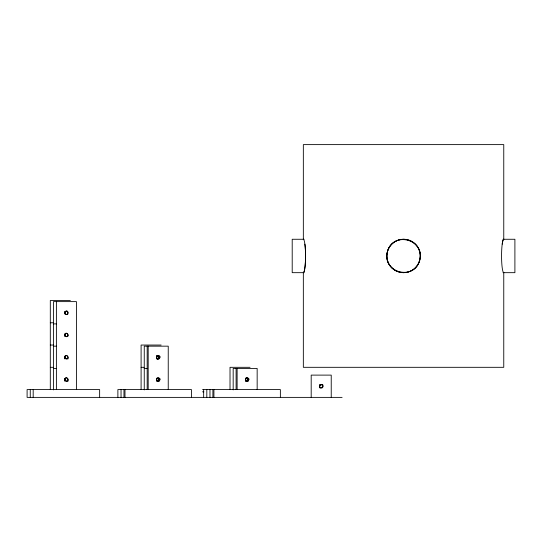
<?xml version="1.0" encoding="UTF-8"?>
<svg xmlns="http://www.w3.org/2000/svg" width="542" height="542" viewBox="0 0 542 542"><rect width="100%" height="100%" fill="white"/><g stroke="black" fill="none" stroke-linecap="round" stroke-linejoin="round"><path stroke-width="0.81" d="M64.796 312.321C68.868 307.341 68.868 318.174 64.796 313.188A1.673 1.66 -90 0 1 66.842 311.135A1.673 1.66 -90 0 1 67.601 313.933L67.858 314.204M64.965 335.857C65.284 328.262 71.7 339.38 64.965 335.857L65.094 334.59M64.965 358.127C65.284 350.532 71.7 361.649 64.965 358.127L65.094 356.86M64.965 380.403C65.284 372.801 71.7 383.919 64.965 380.403L65.094 379.129M157.031 356.114C155.378 363.533 164.456 354.454 157.031 356.114L156.767 355.85M158.379 358.479L158.643 356.46L156.767 355.681A1.673 1.66 -90 0 1 158.874 357.293A1.673 1.66 -90 0 1 156.787 358.912L158.643 358.743M157.031 378.384C155.378 385.802 164.456 376.724 157.031 378.384L156.767 378.12M157.634 377.943A1.673 1.66 -90 0 1 158.82 379.989A1.673 1.66 -90 0 1 156.787 381.182C158.576 381.717 159.694 378.98 158.034 378.12M245.96 378.384C244.3 385.802 253.378 376.724 245.96 378.384L245.695 378.12M320.031 385.064C318.371 392.483 327.449 383.404 320.031 385.064L319.543 384.576M64.796 358.906L65.23 358.479M64.796 381.175L65.23 380.748M246.122 377.889A1.673 1.66 -90 0 1 247.796 379.563A1.673 1.66 -90 0 1 246.122 381.243L245.689 381.175A1.673 1.66 -90 0 0 246.122 381.243L247.572 380.403L247.572 378.12M319.597 387.855L320.031 387.428M322.395 385.064L322.822 384.63M304.055 239.266L292.206 239.266L292.206 272.673L304.055 272.673M503.044 239.266L514.9 239.266L514.9 272.673L503.044 272.673M70.352 300.505L50.304 300.505L50.304 389.583M50.304 322.775L53.245 322.775M53.462 323.892L56.395 323.892M50.304 345.044L53.245 345.044M161.137 345.044L141.096 345.044L141.096 389.583M53.462 346.162L56.395 346.162M50.304 367.313L53.245 367.313M141.096 367.313L144.03 367.313M250.065 367.313L230.018 367.313L230.018 389.583M53.462 368.431L56.395 368.431M144.253 368.431L147.187 368.431M202.559 389.583L280.37 389.583L280.37 397.381M202.559 391.812L203.833 391.812M342.104 397.381L27.1 397.381L27.1 389.583L99.64 389.583L99.64 397.381M246.962 378.12L247.308 378.384M322.395 387.428L322.822 387.855M248.331 380.741A1.673 1.66 -90 0 0 247.572 377.943A1.673 1.66 -90 0 0 245.553 380.01A1.673 1.66 -90 0 0 248.331 380.741L248.588 381.012M159.409 358.472A1.673 1.66 -90 0 0 158.65 355.674A1.673 1.66 -90 0 0 156.624 357.74A1.673 1.66 -90 0 0 159.409 358.472L159.66 358.743M159.409 380.741A1.673 1.66 -90 0 0 158.65 377.943A1.673 1.66 -90 0 0 156.624 380.01A1.673 1.66 -90 0 0 159.409 380.741L159.66 381.012M67.601 358.472A1.673 1.66 -90 0 0 66.842 355.674A1.673 1.66 -90 0 0 64.823 357.74A1.673 1.66 -90 0 0 67.601 358.472L68.021 358.906M67.601 380.741A1.673 1.66 -90 0 0 66.842 377.943A1.673 1.66 -90 0 0 64.823 380.01A1.673 1.66 -90 0 0 67.601 380.741L68.021 381.175M503.762 239.456L503.762 144.619L303.337 144.619L303.337 239.456M503.762 272.477L503.762 367.313L303.337 367.313L303.337 272.477M331.23 397.381L331.23 375.111L311.189 375.111L311.189 397.381M257.159 389.583L257.159 368.431L233.175 368.431L233.175 389.908M237.118 368.431L237.118 389.583M236.102 368.431L236.102 389.583M213.914 389.583L213.914 397.381M212.898 389.583L212.898 397.381M209.971 389.583L209.971 397.381M206.814 389.583L206.814 397.381M203.663 389.583L203.663 397.381M191.441 397.381L191.441 389.583L117.885 389.583L117.885 397.381M168.237 389.583L168.237 346.162L144.253 346.162L144.253 389.908M148.19 346.162L148.19 389.583M147.173 346.162L147.173 389.583M124.985 389.583L124.985 397.381M123.969 389.583L123.969 397.381M121.042 389.583L121.042 397.381M76.429 389.583L76.429 301.623L53.462 301.623L53.462 389.908M56.388 301.623L56.388 389.583M33.184 389.583L33.184 397.381M30.257 389.583L30.257 397.381M67.601 313.933A1.673 1.66 -90 0 1 64.823 313.195M64.667 311.569A1.673 1.66 -90 0 1 64.667 313.94M64.667 333.838A1.673 1.66 -90 0 1 64.667 336.209M64.667 378.377A1.673 1.66 -90 0 1 64.667 380.748M64.667 356.108A1.673 1.66 -90 0 1 64.667 358.479M503.762 272.667A16.917 2.209 90 0 1 502.21 267.782A16.619 2.168 -90 0 1 502.21 244.151A16.917 2.209 -90 0 1 503.762 239.266A16.917 2.209 90 0 0 502.21 244.157M303.337 239.266A16.917 2.209 90 0 1 304.895 244.157A16.619 2.168 -90 0 1 304.895 267.782A16.917 2.209 -90 0 1 303.337 272.667A16.917 2.209 90 0 0 304.895 267.782A16.619 2.168 90 0 0 304.895 244.151M387.422 251.644C381.595 272.531 414.284 281.291 419.684 260.289C425.511 239.401 392.814 230.641 387.422 251.644M67.601 336.203A1.673 1.66 -90 0 0 66.842 333.405A1.673 1.66 -90 0 0 64.823 335.464A1.673 1.66 -90 0 0 67.601 336.203M322.883 386.243A1.673 1.66 -90 0 0 321.21 384.569A1.673 1.66 -90 0 0 319.536 386.243A1.673 1.66 -90 0 0 321.21 387.923A1.673 1.66 -90 0 0 322.883 386.243M391.778 267.782A16.917 16.775 -90 0 0 415.362 267.782A16.619 16.477 -90 0 0 415.368 244.151A16.917 16.775 -90 0 0 391.778 244.157A16.619 16.477 -90 0 0 391.737 267.782M395.199 270.431A16.7 16.7 0 0 0 420.253 255.966A16.7 16.7 0 0 0 395.199 241.502A16.7 16.7 0 0 0 395.199 270.431"/></g></svg>
